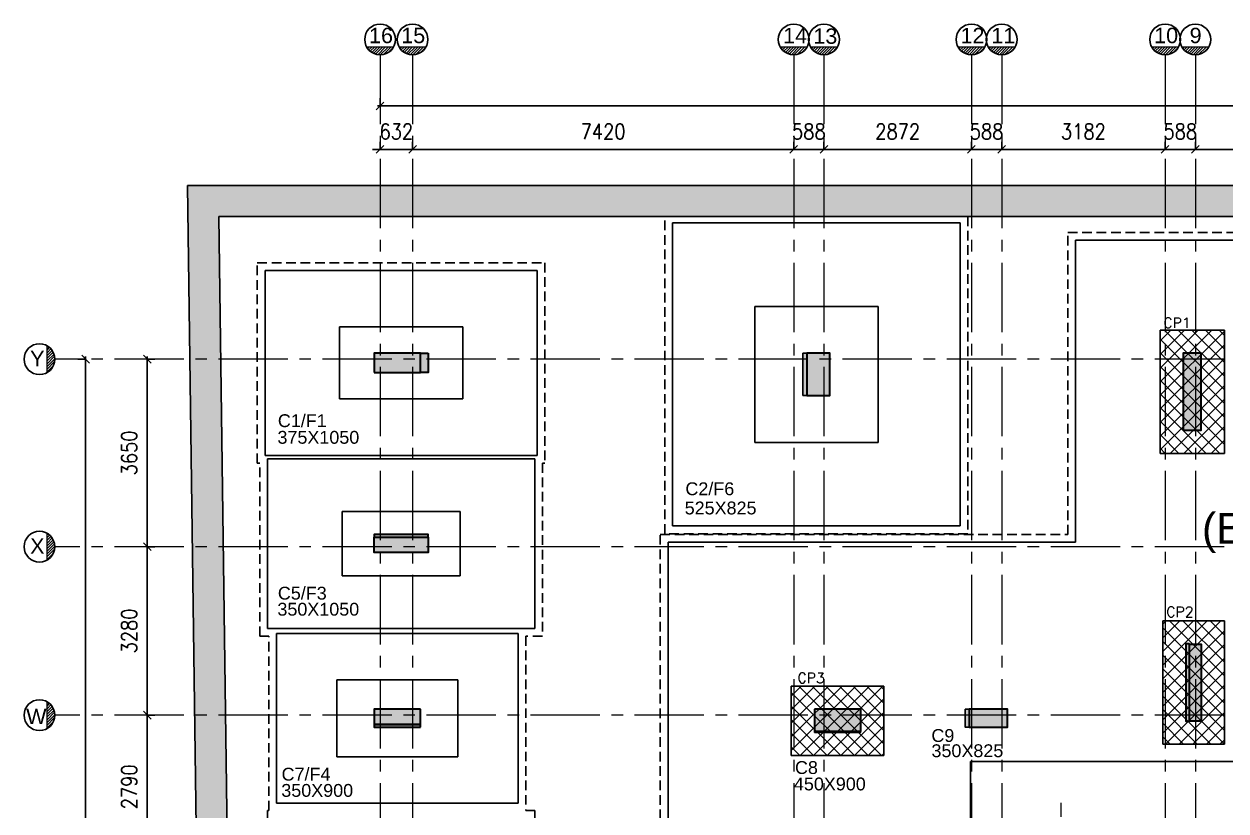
# Model space of a CAD drawing. Header units: inches. Extents: x 1472972 to 1563198, y -500444 to -382436.
# Drawn here: x 1472972 to 1496369, y -397755 to -382436 of the extents above; entities that cross this region are included whole.
import ezdxf
from ezdxf.enums import TextEntityAlignment as Align

# ---------------------------------------------------------------- set-up
doc = ezdxf.new("R2010")
doc.units = ezdxf.units.IN
doc.header["$MEASUREMENT"] = 0
for name, pattern in [('( Hidden )', [0.375, 0.25, -0.125]), ('CONTINOUS', [0]), ('HIDDEN', [0.375, 0.25, -0.125]), ('SKY CITY 100MT BASEMENT AND HP COLUMN GRID$0$CENTER2', [1.125, 0.75, -0.125, 0.125, -0.125])]:
    doc.linetypes.add(name, pattern=pattern)
for name, color, linetype in [('CEN LINE DIM', 7, 'Continuous'), ('S-CAP', 112, 'Continuous'), ('S-CAP HATCH', 8, 'Continuous'), ('S-CAP NO', 112, 'Continuous'), ('S-COL. UPTO GFRSL', 3, 'Continuous'), ('S-COLUMN', 1, 'Continuous'), ('S-COLUMN HATCH', 1, 'Continuous'), ('S-COLUMN NO', 7, 'Continuous'), ('S-COLUMN SIZE', 12, 'Continuous'), ('S-DIAPHRAGM WALL', 1, 'Continuous'), ('S-FOOTING', 4, 'Continuous'), ('S-PCC', 7, 'HIDDEN'), ('TEXT', 7, 'Continuous')]:
    doc.layers.add(name, color=color, linetype=linetype)
doc.layers.add('HATCH', color=7, linetype='Continuous', lineweight=18)
doc.layers.add('SKY CITY 100MT BASEMENT AND HP COLUMN GRID$0$cen-line', color=8, linetype='SKY CITY 100MT BASEMENT AND HP COLUMN GRID$0$CENTER2', lineweight=0)
doc.styles.add('AREAL', font='arial.ttf')
doc.styles.add('ARIAL', font='arial.ttf')
doc.styles.add('Dinesh', font='arial.ttf')
doc.styles.add('ROMANSE', font='romans.shx', dxfattribs={"width": 0.85})
doc.styles.add('RS', font='romans.shx', dxfattribs={"width": 0.85})
doc.dimstyles.new('DINESH', dxfattribs={"dimtxt": 180, "dimasz": 75, "dimexe": 0.15, "dimexo": 0.2, "dimgap": 25, "dimtad": 1, "dimzin": 0, "dimdsep": 46, "dimtxsty": 'Dinesh', "dimblk": 'ARCHTICK', "dimcen": 0.09, "dimclrd": 256, "dimclre": 256, "dimclrt": 256, "dimadec": 0, "dimazin": 0, "dimtm": 1e-09, "dimtfac": 1, "dimtix": 1, "dimtmove": 1, "dimatfit": 3, "dimldrblk": 'ARCHTICK', "dimfxl": 0.2, "dimfxlon": 1, "dimtolj": 1, "dimtzin": 0, "dimlwd": -1, "dimlwe": -1, "dimarcsym": 1})

# ---------------------------------------------------------------- blocks, each defined once
blk = doc.blocks.new('_Oblique')
at = {"color": 0, "linetype": 'ByBlock', "lineweight": -2}
blk.add_line((-0.5, -0.5), (0.5, 0.5), dxfattribs=at)
blk = doc.blocks.new('*D100')
at = {"layer": 'CEN LINE DIM', "transparency": 16777216}
for p, q in [((1475370, -398730), (1475370, -395840)), ((1475370, -395890), (1475520, -395890)), ((1475370, -398680), (1475520, -398680))]:
    blk.add_line(p, q, dxfattribs=at)
at = {"layer": 'Defpoints', "color": 0, "transparency": 16777216}
for p in [(1475370, -395890), (1475370, -395890), (1475370, -398680)]:
    blk.add_point(p, dxfattribs=at)
at = {"layer": 'CEN LINE DIM', "transparency": 16777216, "xscale": 150, "yscale": 150, "zscale": 150}
for p, rotation in [((1475370, -395890), 90), ((1475370, -398680), 270)]:
    blk.add_blockref('_Oblique', p, dxfattribs=dict(at, rotation=rotation))
at = {"layer": 'CEN LINE DIM', "transparency": 16777216, "insert": (1475020, -397285), "char_height": 300, "attachment_point": 5, "rotation": 90, "style": 'RS'}
blk.add_mtext('\\A1;2790', dxfattribs=at)
blk = doc.blocks.new('_ArchTick')
at = {"color": 0, "const_width": 0.15}
blk.add_lwpolyline([(-0.5, -0.5), (0.5, 0.5)], dxfattribs=at)
blk = doc.blocks.new('*D101')
at = {"layer": 'CEN LINE DIM', "transparency": 16777216}
for p, q in [((1475370, -395940), (1475370, -392560)), ((1475370, -392610), (1475520, -392610)), ((1475370, -395890), (1475520, -395890))]:
    blk.add_line(p, q, dxfattribs=at)
at = {"layer": 'Defpoints', "color": 0, "transparency": 16777216}
for p in [(1475370, -392610), (1475370, -392610), (1475370, -395890)]:
    blk.add_point(p, dxfattribs=at)
at = {"layer": 'CEN LINE DIM', "transparency": 16777216, "xscale": 150, "yscale": 150, "zscale": 150}
for p, rotation in [((1475370, -392610), 90), ((1475370, -395890), 270)]:
    blk.add_blockref('_Oblique', p, dxfattribs=dict(at, rotation=rotation))
at = {"layer": 'CEN LINE DIM', "transparency": 16777216, "insert": (1475020, -394250), "char_height": 300, "attachment_point": 5, "rotation": 90, "style": 'RS'}
blk.add_mtext('\\A1;3280', dxfattribs=at)
blk = doc.blocks.new('*D102')
at = {"layer": 'CEN LINE DIM', "transparency": 16777216}
for p, q in [((1475370, -392660), (1475370, -388910)), ((1475370, -388960), (1475520, -388960)), ((1475370, -392610), (1475520, -392610))]:
    blk.add_line(p, q, dxfattribs=at)
at = {"layer": 'Defpoints', "color": 0, "transparency": 16777216}
for p in [(1475370, -388960), (1475370, -388960), (1475370, -392610)]:
    blk.add_point(p, dxfattribs=at)
at = {"layer": 'CEN LINE DIM', "transparency": 16777216, "xscale": 150, "yscale": 150, "zscale": 150}
for p, rotation in [((1475370, -388960), 90), ((1475370, -392610), 270)]:
    blk.add_blockref('_Oblique', p, dxfattribs=dict(at, rotation=rotation))
at = {"layer": 'CEN LINE DIM', "transparency": 16777216, "insert": (1475020, -390785), "char_height": 300, "attachment_point": 5, "rotation": 90, "style": 'RS'}
blk.add_mtext('\\A1;3650', dxfattribs=at)
blk = doc.blocks.new('*D103')
at = {"layer": 'CEN LINE DIM', "transparency": 16777216}
for p, q in [((1487954, -384878), (1487804, -384878)), ((1487954, -384878), (1487954, -384728)), ((1487954, -384878), (1488543, -384878)), ((1488543, -384878), (1488543, -384728)), ((1488543, -384878), (1488693, -384878))]:
    blk.add_line(p, q, dxfattribs=at)
at = {"layer": 'Defpoints', "color": 0, "transparency": 16777216}
for p in [(1487954, -384878), (1488543, -384878), (1488543, -384878)]:
    blk.add_point(p, dxfattribs=at)
at = {"layer": 'CEN LINE DIM', "transparency": 16777216, "xscale": 150, "yscale": 150, "zscale": 150}
blk.add_blockref('_Oblique', (1487954, -384878), dxfattribs=at)
at = {"layer": 'CEN LINE DIM', "transparency": 16777216, "xscale": 150, "yscale": 150, "zscale": 150, "rotation": 180}
blk.add_blockref('_Oblique', (1488543, -384878), dxfattribs=at)
at = {"layer": 'CEN LINE DIM', "transparency": 16777216, "insert": (1488249, -384528), "char_height": 300, "attachment_point": 5, "style": 'RS'}
blk.add_mtext('\\A1;588', dxfattribs=at)
blk = doc.blocks.new('*D104')
at = {"layer": 'CEN LINE DIM', "transparency": 16777216}
for p, q in [((1488493, -384878), (1491464, -384878)), ((1488543, -384878), (1488543, -384728)), ((1491414, -384878), (1491414, -384728))]:
    blk.add_line(p, q, dxfattribs=at)
at = {"layer": 'Defpoints', "color": 0, "transparency": 16777216}
for p in [(1488543, -384878), (1491414, -384878), (1491414, -384878)]:
    blk.add_point(p, dxfattribs=at)
at = {"layer": 'CEN LINE DIM', "transparency": 16777216, "xscale": 150, "yscale": 150, "zscale": 150, "rotation": 180}
blk.add_blockref('_Oblique', (1488543, -384878), dxfattribs=at)
at = {"layer": 'CEN LINE DIM', "transparency": 16777216, "xscale": 150, "yscale": 150, "zscale": 150}
blk.add_blockref('_Oblique', (1491414, -384878), dxfattribs=at)
at = {"layer": 'CEN LINE DIM', "transparency": 16777216, "insert": (1489979, -384528), "char_height": 300, "attachment_point": 5, "style": 'RS'}
blk.add_mtext('\\A1;2872', dxfattribs=at)
blk = doc.blocks.new('*D105')
at = {"layer": 'CEN LINE DIM', "transparency": 16777216}
for p, q in [((1491414, -384878), (1491264, -384878)), ((1491414, -384878), (1491414, -384728)), ((1491414, -384878), (1492003, -384878)), ((1492003, -384878), (1492003, -384728)), ((1492003, -384878), (1492153, -384878))]:
    blk.add_line(p, q, dxfattribs=at)
at = {"layer": 'Defpoints', "color": 0, "transparency": 16777216}
for p in [(1491414, -384878), (1492003, -384878), (1492003, -384878)]:
    blk.add_point(p, dxfattribs=at)
at = {"layer": 'CEN LINE DIM', "transparency": 16777216, "xscale": 150, "yscale": 150, "zscale": 150}
blk.add_blockref('_Oblique', (1491414, -384878), dxfattribs=at)
at = {"layer": 'CEN LINE DIM', "transparency": 16777216, "xscale": 150, "yscale": 150, "zscale": 150, "rotation": 180}
blk.add_blockref('_Oblique', (1492003, -384878), dxfattribs=at)
at = {"layer": 'CEN LINE DIM', "transparency": 16777216, "insert": (1491709, -384528), "char_height": 300, "attachment_point": 5, "style": 'RS'}
blk.add_mtext('\\A1;588', dxfattribs=at)
blk = doc.blocks.new('*D106')
at = {"layer": 'CEN LINE DIM', "transparency": 16777216}
for p, q in [((1491953, -384878), (1495234, -384878)), ((1492003, -384878), (1492003, -384728)), ((1495184, -384878), (1495184, -384728))]:
    blk.add_line(p, q, dxfattribs=at)
at = {"layer": 'Defpoints', "color": 0, "transparency": 16777216}
for p in [(1492003, -384878), (1495184, -384878), (1495184, -384878)]:
    blk.add_point(p, dxfattribs=at)
at = {"layer": 'CEN LINE DIM', "transparency": 16777216, "xscale": 150, "yscale": 150, "zscale": 150, "rotation": 180}
blk.add_blockref('_Oblique', (1492003, -384878), dxfattribs=at)
at = {"layer": 'CEN LINE DIM', "transparency": 16777216, "xscale": 150, "yscale": 150, "zscale": 150}
blk.add_blockref('_Oblique', (1495184, -384878), dxfattribs=at)
at = {"layer": 'CEN LINE DIM', "transparency": 16777216, "insert": (1493594, -384528), "char_height": 300, "attachment_point": 5, "style": 'RS'}
blk.add_mtext('\\A1;3182', dxfattribs=at)
blk = doc.blocks.new('*D107')
at = {"layer": 'CEN LINE DIM', "transparency": 16777216}
for p, q in [((1495184, -384878), (1495034, -384878)), ((1495184, -384878), (1495184, -384728)), ((1495184, -384878), (1495773, -384878)), ((1495773, -384878), (1495773, -384728)), ((1495773, -384878), (1495923, -384878))]:
    blk.add_line(p, q, dxfattribs=at)
at = {"layer": 'Defpoints', "color": 0, "transparency": 16777216}
for p in [(1495184, -384878), (1495773, -384878), (1495773, -384878)]:
    blk.add_point(p, dxfattribs=at)
at = {"layer": 'CEN LINE DIM', "transparency": 16777216, "xscale": 150, "yscale": 150, "zscale": 150}
blk.add_blockref('_Oblique', (1495184, -384878), dxfattribs=at)
at = {"layer": 'CEN LINE DIM', "transparency": 16777216, "xscale": 150, "yscale": 150, "zscale": 150, "rotation": 180}
blk.add_blockref('_Oblique', (1495773, -384878), dxfattribs=at)
at = {"layer": 'CEN LINE DIM', "transparency": 16777216, "insert": (1495479, -384528), "char_height": 300, "attachment_point": 5, "style": 'RS'}
blk.add_mtext('\\A1;588', dxfattribs=at)
blk = doc.blocks.new('*D108')
at = {"layer": 'CEN LINE DIM', "transparency": 16777216}
for p, q in [((1495723, -384878), (1499614, -384878)), ((1495773, -384878), (1495773, -384728)), ((1499564, -384878), (1499564, -384728))]:
    blk.add_line(p, q, dxfattribs=at)
at = {"layer": 'Defpoints', "color": 0, "transparency": 16777216}
for p in [(1495773, -384878), (1499564, -384878), (1499564, -384878)]:
    blk.add_point(p, dxfattribs=at)
at = {"layer": 'CEN LINE DIM', "transparency": 16777216, "xscale": 150, "yscale": 150, "zscale": 150, "rotation": 180}
blk.add_blockref('_Oblique', (1495773, -384878), dxfattribs=at)
at = {"layer": 'CEN LINE DIM', "transparency": 16777216, "xscale": 150, "yscale": 150, "zscale": 150}
blk.add_blockref('_Oblique', (1499564, -384878), dxfattribs=at)
at = {"layer": 'CEN LINE DIM', "transparency": 16777216, "insert": (1497669, -384528), "char_height": 300, "attachment_point": 5, "style": 'RS'}
blk.add_mtext('\\A1;3792', dxfattribs=at)
blk = doc.blocks.new('*D116')
at = {"layer": 'CEN LINE DIM', "transparency": 16777216}
for p, q in [((1479903, -384878), (1479753, -384878)), ((1479903, -384879), (1479903, -384728)), ((1479903, -384878), (1480534, -384878)), ((1480534, -384879), (1480534, -384728)), ((1480534, -384878), (1480684, -384878))]:
    blk.add_line(p, q, dxfattribs=at)
at = {"layer": 'Defpoints', "color": 0, "transparency": 16777216}
for p in [(1480534, -384878), (1479903, -385740), (1480534, -385740)]:
    blk.add_point(p, dxfattribs=at)
at = {"layer": 'CEN LINE DIM', "transparency": 16777216, "xscale": 150, "yscale": 150, "zscale": 150}
blk.add_blockref('_Oblique', (1479903, -384878), dxfattribs=at)
at = {"layer": 'CEN LINE DIM', "transparency": 16777216, "xscale": 150, "yscale": 150, "zscale": 150, "rotation": 180}
blk.add_blockref('_Oblique', (1480534, -384878), dxfattribs=at)
at = {"layer": 'CEN LINE DIM', "transparency": 16777216, "insert": (1480219, -384528), "char_height": 300, "attachment_point": 5, "style": 'RS'}
blk.add_mtext('\\A1;632', dxfattribs=at)
blk = doc.blocks.new('*D117')
at = {"layer": 'CEN LINE DIM', "transparency": 16777216}
for p, q in [((1480484, -384878), (1488004, -384878)), ((1480534, -384879), (1480534, -384728)), ((1487954, -384878), (1487954, -384728))]:
    blk.add_line(p, q, dxfattribs=at)
at = {"layer": 'Defpoints', "color": 0, "transparency": 16777216}
for p in [(1487954, -384878), (1487954, -384878), (1480534, -385740)]:
    blk.add_point(p, dxfattribs=at)
at = {"layer": 'CEN LINE DIM', "transparency": 16777216, "xscale": 150, "yscale": 150, "zscale": 150, "rotation": 180}
blk.add_blockref('_Oblique', (1480534, -384878), dxfattribs=at)
at = {"layer": 'CEN LINE DIM', "transparency": 16777216, "xscale": 150, "yscale": 150, "zscale": 150}
blk.add_blockref('_Oblique', (1487954, -384878), dxfattribs=at)
at = {"layer": 'CEN LINE DIM', "transparency": 16777216, "insert": (1484244, -384528), "char_height": 300, "attachment_point": 5, "style": 'RS'}
blk.add_mtext('\\A1;7420', dxfattribs=at)
blk = doc.blocks.new('*D118')
at = {"layer": 'CEN LINE DIM', "transparency": 16777216}
for p, q in [((1479903, -384030), (1479903, -383879)), ((1516023, -384030), (1516023, -383879)), ((1479853, -384029), (1516073, -384029))]:
    blk.add_line(p, q, dxfattribs=at)
at = {"layer": 'Defpoints', "color": 0, "transparency": 16777216}
for p in [(1516023, -384029), (1516023, -385678), (1479903, -385990)]:
    blk.add_point(p, dxfattribs=at)
at = {"layer": 'CEN LINE DIM', "transparency": 16777216, "xscale": 150, "yscale": 150, "zscale": 150, "rotation": 180}
blk.add_blockref('_Oblique', (1479903, -384029), dxfattribs=at)
at = {"layer": 'CEN LINE DIM', "transparency": 16777216, "xscale": 150, "yscale": 150, "zscale": 150}
blk.add_blockref('_Oblique', (1516023, -384029), dxfattribs=at)
at = {"layer": 'CEN LINE DIM', "transparency": 16777216, "insert": (1497963, -383679), "char_height": 300, "attachment_point": 5, "style": 'RS'}
blk.add_mtext('\\A1;36120', dxfattribs=at)
blk = doc.blocks.new('*D119')
at = {"layer": 'CEN LINE DIM', "transparency": 16777216}
for p, q in [((1474170, -388960), (1474020, -388960)), ((1474170, -388910), (1474170, -458850)), ((1474170, -458800), (1474020, -458800))]:
    blk.add_line(p, q, dxfattribs=at)
at = {"layer": 'Defpoints', "color": 0, "transparency": 16777216}
for p in [(1477272, -388960), (1474170, -458800), (1476401, -458800)]:
    blk.add_point(p, dxfattribs=at)
at = {"layer": 'CEN LINE DIM', "transparency": 16777216, "xscale": 150, "yscale": 150, "zscale": 150}
for p, rotation in [((1474170, -388960), 90), ((1474170, -458800), 270)]:
    blk.add_blockref('_Oblique', p, dxfattribs=dict(at, rotation=rotation))
at = {"layer": 'CEN LINE DIM', "transparency": 16777216, "insert": (1473820, -425075), "char_height": 300, "attachment_point": 5, "rotation": 90, "style": 'RS'}
blk.add_mtext('\\A1;69840', dxfattribs=at)
blk = doc.blocks.new('A$C3A3D5C1D')
at = {"layer": 'S-COLUMN HATCH', "lineweight": 30}
h = blk.add_hatch(color=256, dxfattribs=at)
h.dxf.hatch_style = 1
h.paths.add_polyline_path([(0, 6770), (900, 6770), (900, 7070), (0, 7070)])
h = blk.add_hatch(color=256, dxfattribs=at)
h.dxf.hatch_style = 1
h.paths.add_polyline_path([(8520, 7070), (8870, 7070), (8870, 6135), (8520, 6135)])
h = blk.add_hatch(color=256, dxfattribs=at)
h.dxf.hatch_style = 1
h.paths.add_polyline_path([(8570, 3350), (8570, 3775), (9470, 3775), (9470, 3350)])
h = blk.add_hatch(color=256, dxfattribs=at)
h.dxf.hatch_style = 1
h.paths.add_polyline_path([(900, 3350), (0, 3350), (0, 3650), (900, 3650)])
h = blk.add_hatch(color=256, dxfattribs=at)
h.dxf.hatch_style = 1
h.paths.add_polyline_path([(11580, 3350), (11580, 3700), (12330, 3700), (12330, 3350)])
h = blk.add_hatch(color=256, dxfattribs=at)
h.dxf.hatch_style = 1
h.paths.add_polyline_path([(15870, 2080), (16100, 2080), (16100, 3580), (15870, 3580)])
h = blk.add_hatch(color=256, dxfattribs=at)
h.dxf.hatch_style = 1
h.paths.add_polyline_path([(15750, -2080), (16100, -2080), (16100, -3580), (15750, -3580)])
h = blk.add_hatch(color=256, dxfattribs=at)
h.dxf.hatch_style = 1
h.paths.add_polyline_path([(8420, -2755), (8870, -2755), (8870, -3580), (8420, -3580)])
h = blk.add_hatch(color=256, dxfattribs=at)
h.dxf.hatch_style = 1
h.paths.add_polyline_path([(0, -3205), (900, -3205), (900, -3580), (0, -3580)])
at = {"layer": 'S-COLUMN', "lineweight": 30}
for points in [[(0, 6770), (900, 6770), (900, 7070), (0, 7070)], [(8520, 7070), (8870, 7070), (8870, 6135), (8520, 6135)], [(8570, 3350), (8570, 3775), (9470, 3775), (9470, 3350)], [(900, 3350), (0, 3350), (0, 3650), (900, 3650)], [(11580, 3350), (11580, 3700), (12330, 3700), (12330, 3350)], [(15870, 2080), (16100, 2080), (16100, 3580), (15870, 3580)], [(15750, -2080), (16100, -2080), (16100, -3580), (15750, -3580)], [(8420, -2755), (8870, -2755), (8870, -3580), (8420, -3580)], [(0, -3205), (900, -3205), (900, -3580), (0, -3580)]]:
    blk.add_lwpolyline(points, close=True, dxfattribs=at)
blk = doc.blocks.new('BLOCK-B TYP. 12.11.22')
at = {"layer": 'S-COLUMN HATCH', "lineweight": 30}
h = blk.add_hatch(color=256, dxfattribs=at)
h.dxf.hatch_style = 1
h.paths.add_polyline_path([(-900, 3505), (-900, 3205), (150, 3205), (150, 3505)])
at = {"layer": 'S-COLUMN', "lineweight": 30}
blk.add_lwpolyline([(-900, 3205), (150, 3205), (150, 3505), (-900, 3505)], close=True, dxfattribs=at)
blk.add_blockref('A$C3A3D5C1D', (-900, 3205))
blk = doc.blocks.new('BLOCK-B UPTO GFRSL')
at = {"layer": 'S-COL. UPTO GFRSL'}
h = blk.add_hatch(color=256, dxfattribs=at)
h.dxf.hatch_style = 1
h.paths.add_polyline_path([(1578739, -402045), (1578589, -402045), (1578589, -402345), (1577689, -402345), (1577689, -402395), (1578739, -402395)])
at = {"layer": 'S-COL. UPTO GFRSL', "lineweight": 30}
h = blk.add_hatch(color=256, dxfattribs=at)
h.dxf.hatch_style = 1
h.paths.add_polyline_path([(1578589, -405415), (1578589, -405465), (1577689, -405465), (1577689, -405415)])
at = {"layer": 'S-COL. UPTO GFRSL'}
h = blk.add_hatch(color=256, dxfattribs=at)
h.dxf.hatch_style = 1
h.paths.add_polyline_path([(1586259, -405315), (1587159, -405315), (1587159, -405340), (1586259, -405340)])
h = blk.add_hatch(color=256, dxfattribs=at)
h.dxf.hatch_style = 1
h.paths.add_polyline_path([(1589269, -405765), (1589194, -405765), (1589194, -405415), (1589269, -405415)])
at = {"layer": 'S-COL. UPTO GFRSL', "lineweight": 30}
h = blk.add_hatch(color=256, dxfattribs=at)
h.dxf.hatch_style = 1
h.paths.add_polyline_path([(1593559, -407035), (1593489, -407035), (1593489, -405535), (1593559, -405535)])
h = blk.add_hatch(color=256, dxfattribs=at)
h.dxf.hatch_style = 1
h.paths.add_polyline_path([(1578739, -409114), (1578739, -409164), (1577689, -409164), (1577689, -409114)])
at = {"layer": 'S-COL. UPTO GFRSL'}
h = blk.add_hatch(color=256, dxfattribs=at)
h.dxf.hatch_style = 1
h.paths.add_polyline_path([(1586034, -411870), (1586109, -411870), (1586109, -412695), (1586034, -412695)])
at = {"layer": 'S-COL. UPTO GFRSL', "lineweight": 30}
h = blk.add_hatch(color=256, dxfattribs=at)
h.dxf.hatch_style = 1
h.paths.add_polyline_path([(1578739, -412695), (1578739, -412320), (1578589, -412320), (1578589, -412695)])
for points in [[(1578739, -402045), (1578589, -402045), (1578589, -402345), (1577689, -402345), (1577689, -402395), (1578739, -402395)], [(1578589, -405415), (1578589, -405465), (1577689, -405465), (1577689, -405415)], [(1593559, -407035), (1593489, -407035), (1593489, -405535), (1593559, -405535)], [(1578739, -409114), (1578739, -409164), (1577689, -409164), (1577689, -409114)], [(1578739, -412695), (1578739, -412320), (1578589, -412320), (1578589, -412695)]]:
    blk.add_lwpolyline(points, close=True, dxfattribs=at)
at = {"layer": 'S-COL. UPTO GFRSL', "color": 3}
for points in [[(1586259, -405315), (1587159, -405315), (1587159, -405340), (1586259, -405340)], [(1589269, -405765), (1589194, -405765), (1589194, -405415), (1589269, -405415)], [(1586034, -411870), (1586109, -411870), (1586109, -412695), (1586034, -412695)]]:
    blk.add_lwpolyline(points, close=True, dxfattribs=at)

msp = doc.modelspace()

# ---------------------------------------------------------------- hatches: boundary and pattern name
at = {"layer": 'HATCH'}
h = msp.add_hatch(dxfattribs=at)
h.set_pattern_fill('ANSI31', color=30, scale=300)
h.set_pattern_definition([(45, (-170907.28, -3481.73), (-26.5165043, 26.5165043), [])])
h.paths.add_polyline_path([(1479643, -382886.2), (1480162.7, -382886.2, -0.5773503)])
h = msp.add_hatch(dxfattribs=at)
h.set_pattern_fill('ANSI31', color=30, scale=300)
h.set_pattern_definition([(45, (-170275.774, -3481.73), (-26.5165043, 26.5165043), [])])
h.paths.add_polyline_path([(1480274.6, -382886.2), (1480794.2, -382886.2, -0.5773503)])
h = msp.add_hatch(dxfattribs=at)
h.set_pattern_fill('ANSI31', color=30, scale=300)
h.set_pattern_definition([(45, (-162855.774, -3481.73), (-26.5165043, 26.5165043), [])])
h.paths.add_polyline_path([(1487694.6, -382886.2), (1488214.2, -382886.2, -0.5773503)])
h = msp.add_hatch(dxfattribs=at)
h.set_pattern_fill('ANSI31', color=30, scale=300)
h.set_pattern_definition([(45, (-162267.28, -3481.73), (-26.5165043, 26.5165043), [])])
h.paths.add_polyline_path([(1488283, -382886.2), (1488802.7, -382886.2, -0.5773503)])
h = msp.add_hatch(dxfattribs=at)
h.set_pattern_fill('ANSI31', color=30, scale=300)
h.set_pattern_definition([(45, (-159395.774, -3481.73), (-26.5165043, 26.5165043), [])])
h.paths.add_polyline_path([(1491154.6, -382886.2), (1491674.2, -382886.2, -0.5773503)])
h = msp.add_hatch(dxfattribs=at)
h.set_pattern_fill('ANSI31', color=30, scale=300)
h.set_pattern_definition([(45, (-158807.28, -3481.73), (-26.5165043, 26.5165043), [])])
h.paths.add_polyline_path([(1491743, -382886.2), (1492262.7, -382886.2, -0.5773503)])
h = msp.add_hatch(dxfattribs=at)
h.set_pattern_fill('ANSI31', color=30, scale=300)
h.set_pattern_definition([(45, (-155625.774, -3481.73), (-26.5165043, 26.5165043), [])])
h.paths.add_polyline_path([(1494924.6, -382886.2), (1495444.2, -382886.2, -0.5773503)])
h = msp.add_hatch(dxfattribs=at)
h.set_pattern_fill('ANSI31', color=30, scale=300)
h.set_pattern_definition([(45, (-155037.28, -3481.73), (-26.5165043, 26.5165043), [])])
h.paths.add_polyline_path([(1495513, -382886.2), (1496032.7, -382886.2, -0.5773503)])
h = msp.add_hatch(dxfattribs=at)
h.set_pattern_fill('ANSI31', color=30, scale=300)
h.set_pattern_definition([(45, (-167450.97, 69709.456), (-26.5165043, 26.5165043), [])])
h.paths.add_polyline_path([(1473421.7, -388699.8), (1473421.7, -389219.4, 0.2679492), (1473571.7, -388959.6, 0.2679492)])
h = msp.add_hatch(dxfattribs=at)
h.set_pattern_fill('ANSI31', color=30, scale=300)
h.set_pattern_definition([(45, (-167450.97, 66059.103), (-26.5165043, 26.5165043), [])])
h.paths.add_polyline_path([(1473421.7, -392350.1), (1473421.7, -392869.8, 0.2679492), (1473571.7, -392609.9, 0.2679492)])
h = msp.add_hatch(dxfattribs=at)
h.set_pattern_fill('ANSI31', color=30, scale=300)
h.set_pattern_definition([(45, (-167450.97, 62779.456), (-26.5165043, 26.5165043), [])])
h.paths.add_polyline_path([(1473421.7, -395629.8), (1473421.7, -396149.4, 0.2679492), (1473571.7, -395889.6, 0.2679492)])
at = {"layer": 'S-DIAPHRAGM WALL', "true_color": 0x828282}
h = msp.add_hatch(color=8, dxfattribs=at)
h.dxf.hatch_style = 1
h.paths.add_polyline_path([(1476764.5, -386180.6), (1477769.1, -460913.6), (1517028.6, -460913.6), (1517028.6, -420907.7), (1519026.1, -420907.7), (1519026.1, -386180.6)], flags=16)
h.paths.add_polyline_path([(1476156.4, -385580.6), (1477177.1, -461513.6), (1517628.6, -461513.6), (1517628.6, -421507.7), (1519626.1, -421507.7), (1519626.1, -385580.6)])

# ---------------------------------------------------------------- linework, layer by layer
at = {"layer": 'HATCH', "color": 30}
for p, q in [((1480162.7, -382886.2), (1479643, -382886.2)), ((1480794.2, -382886.2), (1480274.6, -382886.2)), ((1488214.2, -382886.2), (1487694.6, -382886.2)), ((1488802.7, -382886.2), (1488283, -382886.2)), ((1491674.2, -382886.2), (1491154.6, -382886.2)), ((1492262.7, -382886.2), (1491743, -382886.2)), ((1495444.2, -382886.2), (1494924.6, -382886.2)), ((1496032.7, -382886.2), (1495513, -382886.2)), ((1473421.7, -389219.4), (1473421.7, -388699.8)), ((1473421.7, -392869.8), (1473421.7, -392350.1)), ((1473421.7, -396149.4), (1473421.7, -395629.8))]:
    msp.add_line(p, q, dxfattribs=at)
at = {"layer": 'S-CAP'}
for p, q in [((1495087.9, -388394.6), (1496337.9, -388394.6)), ((1495087.9, -390794.6), (1495087.9, -388394.6)), ((1496337.9, -388394.6), (1496337.9, -390794.6)), ((1496337.9, -390794.6), (1495087.9, -390794.6)), ((1495137.9, -396454.6), (1495137.9, -394054.6)), ((1495137.9, -394054.6), (1496337.9, -394054.6)), ((1496337.9, -394054.6), (1496337.9, -396454.6)), ((1487907.9, -395324.6), (1489707.9, -395324.6)), ((1487907.9, -396674.6), (1487907.9, -395324.6)), ((1489707.9, -395324.6), (1489707.9, -396674.6)), ((1496337.9, -396454.6), (1495137.9, -396454.6)), ((1489707.9, -396674.6), (1487907.9, -396674.6)), ((1491398.1, -396794.6), (1497538.1, -396794.6)), ((1491398.1, -404744.6), (1491398.1, -396794.6))]:
    msp.add_line(p, q, dxfattribs=at)
at = {"layer": 'S-CAP HATCH', "color": 8, "linetype": 'Continuous'}
for p, q in [((1496091.8, -388394.6), (1495087.9, -389398.6)), ((1495826.7, -388394.6), (1495087.9, -389133.4)), ((1495561.5, -388394.6), (1495087.9, -388868.2)), ((1495296.3, -388394.6), (1495087.9, -388603.1)), ((1496337.9, -388413.7), (1495087.9, -389663.7)), ((1495087.9, -388572.9), (1496337.9, -389822.9)), ((1495174.8, -388394.6), (1496337.9, -389557.7)), ((1495439.9, -388394.6), (1496337.9, -389292.5)), ((1495705.1, -388394.6), (1496337.9, -389027.4)), ((1495970.2, -388394.6), (1496337.9, -388762.2)), ((1496235.4, -388394.6), (1496337.9, -388497)), ((1496337.9, -388678.9), (1495087.9, -389928.9)), ((1495087.9, -388838), (1496337.9, -390088)), ((1496337.9, -388944.1), (1495087.9, -390194.1)), ((1495087.9, -389103.2), (1496337.9, -390353.2)), ((1496337.9, -389209.2), (1495087.9, -390459.2)), ((1495087.9, -389368.4), (1496337.9, -390618.4)), ((1496337.9, -389474.4), (1495087.9, -390724.4)), ((1495087.9, -389633.5), (1496248.9, -390794.6)), ((1496337.9, -389739.6), (1495282.8, -390794.6)), ((1495087.9, -389898.7), (1495983.8, -390794.6)), ((1496337.9, -390004.7), (1495548, -390794.6)), ((1495087.9, -390163.9), (1495718.6, -390794.6)), ((1495087.9, -390429), (1495453.4, -390794.6)), ((1496337.9, -390269.9), (1495813.2, -390794.6)), ((1495087.9, -390694.2), (1495188.3, -390794.6)), ((1496337.9, -390535.1), (1496078.3, -390794.6)), ((1496265.5, -394054.6), (1495137.9, -395182.2)), ((1496000.3, -394054.6), (1495137.9, -394917)), ((1495735.1, -394054.6), (1495137.9, -394651.9)), ((1495470, -394054.6), (1495137.9, -394386.7)), ((1495204.8, -394054.6), (1495137.9, -394121.5)), ((1495137.9, -394191.3), (1496337.9, -395391.3)), ((1495266.3, -394054.6), (1496337.9, -395126.2)), ((1495531.5, -394054.6), (1496337.9, -394861)), ((1495796.6, -394054.6), (1496337.9, -394595.8)), ((1496061.8, -394054.6), (1496337.9, -394330.7)), ((1496326.9, -394054.6), (1496337.9, -394065.5)), ((1496337.9, -394247.4), (1495137.9, -395447.4)), ((1495137.9, -394456.5), (1496337.9, -395656.5)), ((1496337.9, -394512.5), (1495137.9, -395712.5)), ((1495137.9, -394721.7), (1496337.9, -395921.7)), ((1496337.9, -394777.7), (1495137.9, -395977.7)), ((1495137.9, -394986.8), (1496337.9, -396186.8)), ((1496337.9, -395042.9), (1495137.9, -396242.9)), ((1489161.8, -395324.6), (1487907.9, -396578.6)), ((1488896.7, -395324.6), (1487907.9, -396313.4)), ((1488631.5, -395324.6), (1487907.9, -396048.2)), ((1488366.3, -395324.6), (1487907.9, -395783.1)), ((1488101.2, -395324.6), (1487907.9, -395517.9)), ((1488051, -395324.6), (1489401, -396674.6)), ((1489427, -395324.6), (1488077, -396674.6)), ((1488316.2, -395324.6), (1489666.2, -396674.6)), ((1489692.2, -395324.6), (1488342.2, -396674.6)), ((1488581.3, -395324.6), (1489707.9, -396451.1)), ((1488846.5, -395324.6), (1489707.9, -396185.9)), ((1489111.7, -395324.6), (1489707.9, -395920.8)), ((1489376.8, -395324.6), (1489707.9, -395655.6)), ((1489642, -395324.6), (1489707.9, -395390.5)), ((1495137.9, -395252), (1496337.9, -396452)), ((1496337.9, -395308), (1495191.3, -396454.6)), ((1487907.9, -395446.6), (1489135.8, -396674.6)), ((1489707.9, -395574.1), (1488607.3, -396674.6)), ((1495137.9, -395517.2), (1496075.3, -396454.6)), ((1496337.9, -395573.2), (1495456.5, -396454.6)), ((1487907.9, -395711.8), (1488870.7, -396674.6)), ((1489707.9, -395839.2), (1488872.5, -396674.6)), ((1495137.9, -395782.3), (1495810.1, -396454.6)), ((1496337.9, -395838.4), (1495721.6, -396454.6)), ((1487907.9, -395976.9), (1488605.5, -396674.6)), ((1489707.9, -396104.4), (1489137.7, -396674.6)), ((1495137.9, -396047.5), (1495545, -396454.6)), ((1496337.9, -396103.5), (1495986.8, -396454.6)), ((1487907.9, -396242.1), (1488340.3, -396674.6)), ((1495137.9, -396312.6), (1495279.8, -396454.6)), ((1487907.9, -396507.3), (1488075.2, -396674.6)), ((1489707.9, -396369.6), (1489402.8, -396674.6)), ((1496337.9, -396368.7), (1496252, -396454.6)), ((1489707.9, -396634.7), (1489668, -396674.6))]:
    msp.add_line(p, q, dxfattribs=at)
at = {"layer": 'S-DIAPHRAGM WALL'}
msp.add_lwpolyline([(1476156.4, -385580.6), (1477177.1, -461513.6), (1517628.6, -461513.6), (1517628.6, -421507.7), (1519626.1, -421507.7), (1519626.1, -385580.6), (1476156.4, -385580.6)], dxfattribs=at)
msp.add_lwpolyline([(1476764.5, -386180.6), (1477769.1, -460913.6), (1517028.6, -460913.6), (1517028.6, -420907.7), (1519026.1, -420907.7), (1519026.1, -386180.6)], close=True, dxfattribs=at)
at = {"layer": 'S-FOOTING', "linetype": 'CONTINOUS'}
for p, q in [((1485595.4, -392207.1), (1485595.4, -386307.1)), ((1485595.4, -386307.1), (1491195.4, -386307.1)), ((1491195.4, -386307.1), (1491195.4, -392207.1)), ((1493437.9, -392524.6), (1493437.9, -386644.6)), ((1493437.9, -386644.6), (1502487.9, -386644.6)), ((1477662.3, -390832.1), (1477662.3, -387232.1)), ((1477662.3, -387232.1), (1482962.3, -387232.1)), ((1482962.3, -387232.1), (1482962.3, -390832.1)), ((1487195.4, -390582.1), (1487195.4, -387932.1)), ((1487195.4, -387932.1), (1489595.4, -387932.1)), ((1489595.4, -387932.1), (1489595.4, -390582.1)), ((1479112.3, -389732.1), (1479112.3, -388332.1)), ((1479112.3, -388332.1), (1481512.3, -388332.1)), ((1481512.3, -388332.1), (1481512.3, -389732.1)), ((1481512.3, -389732.1), (1479112.3, -389732.1)), ((1489595.4, -390582.1), (1487195.4, -390582.1)), ((1482962.3, -390832.1), (1477662.3, -390832.1)), ((1477712.9, -394200.7), (1477712.9, -390900.7)), ((1477712.9, -390900.7), (1482912.9, -390900.7)), ((1482912.9, -390900.7), (1482912.9, -394200.7)), ((1479162.9, -393175.7), (1479162.9, -391925.7)), ((1479162.9, -391925.7), (1481462.9, -391925.7)), ((1481462.9, -391925.7), (1481462.9, -393175.7)), ((1491195.4, -392207.1), (1485595.4, -392207.1)), ((1485507.9, -409014.6), (1485507.9, -392524.6)), ((1485507.9, -392524.6), (1493437.9, -392524.6)), ((1481462.9, -393175.7), (1479162.9, -393175.7)), ((1482912.9, -394200.7), (1477712.9, -394200.7)), ((1477887.9, -397599.7), (1477887.9, -394299.7)), ((1477887.9, -394299.7), (1482587.9, -394299.7)), ((1482587.9, -394299.7), (1482587.9, -397599.7)), ((1479062.9, -396699.7), (1479062.9, -395199.7)), ((1479062.9, -395199.7), (1481412.9, -395199.7)), ((1481412.9, -395199.7), (1481412.9, -396699.7)), ((1481412.9, -396699.7), (1479062.9, -396699.7)), ((1482587.9, -397599.7), (1477887.9, -397599.7))]:
    msp.add_line(p, q, dxfattribs=at)
at = {"layer": 'S-PCC', "linetype": '( Hidden )', "ltscale": 750}
for p, q in [((1485445.4, -392357.1), (1485445.4, -386180.6)), ((1491345.4, -386180.6), (1491345.4, -392357.1)), ((1493287.9, -392374.6), (1493287.9, -386494.6)), ((1493287.9, -386494.6), (1502637.9, -386494.6)), ((1477512.3, -390982.1), (1477512.3, -387082.1)), ((1477512.3, -387082.1), (1483112.3, -387082.1)), ((1483112.3, -387082.1), (1483112.3, -390982.1)), ((1477562.9, -390982.1), (1477512.3, -390982.1)), ((1477562.9, -394350.7), (1477562.9, -390982.1)), ((1483112.3, -390982.1), (1483062.9, -390982.1)), ((1483062.9, -390982.1), (1483062.9, -394350.7)), ((1491345.4, -392357.1), (1485445.4, -392357.1)), ((1485357.9, -409164.6), (1485357.9, -392374.6)), ((1485357.9, -392374.6), (1493287.9, -392374.6)), ((1477737.9, -394350.7), (1477562.9, -394350.7)), ((1477737.9, -397744.6), (1477737.9, -394350.7)), ((1483062.9, -394350.7), (1482737.9, -394350.7)), ((1482737.9, -394350.7), (1482737.9, -397744.6)), ((1477712.9, -407189.2), (1477712.9, -397744.6)), ((1477712.9, -397744.6), (1477737.9, -397744.6)), ((1482737.9, -397744.6), (1482912.9, -397744.6)), ((1482912.9, -397744.6), (1482912.9, -403794.6))]:
    msp.add_line(p, q, dxfattribs=at)
at = {"layer": 'SKY CITY 100MT BASEMENT AND HP COLUMN GRID$0$cen-line', "color": 8, "ltscale": 1800}
for p, q in [((1479902.9, -383036.2), (1479902.9, -462083.8)), ((1480534.4, -383036.2), (1480534.4, -462083.8)), ((1487954.4, -383036.2), (1487954.4, -462083.8)), ((1488542.9, -383036.2), (1488542.9, -462083.8)), ((1491414.4, -383036.2), (1491414.4, -462083.8)), ((1492002.9, -383036.2), (1492002.9, -462083.8)), ((1495184.4, -383036.2), (1495184.4, -462083.8)), ((1495772.9, -383036.2), (1495772.9, -462083.8)), ((1520631.8, -388959.6), (1473571.7, -388959.6)), ((1520631.8, -392609.9), (1473571.7, -392609.9)), ((1520631.8, -395889.6), (1473571.7, -395889.6)), ((1493162.9, -403944.6), (1493162.9, -397594.6))]:
    msp.add_line(p, q, dxfattribs=at)
at = {"layer": 'TEXT'}
for centre in [(1479902.9, -382736.2), (1480534.4, -382736.2), (1487954.4, -382736.2), (1488542.9, -382736.2), (1491414.4, -382736.2), (1492002.9, -382736.2), (1495184.4, -382736.2), (1495772.9, -382736.2), (1473271.7, -388959.6), (1473271.7, -392609.9), (1473271.7, -395889.6)]:
    msp.add_circle(centre, 300, dxfattribs=at)

# ---------------------------------------------------------------- block references
at = {"layer": 'S-COL. UPTO GFRSL', "xscale": -1, "rotation": 180}
msp.add_blockref('BLOCK-B UPTO GFRSL', (-97901.4, -801539.2), dxfattribs=at)
at = {"layer": 'S-COLUMN', "xscale": -1, "rotation": 180}
msp.add_blockref('BLOCK-B TYP. 12.11.22', (1480687.9, -389219.6), dxfattribs=at)

# ---------------------------------------------------------------- texts
at = {"layer": 'S-CAP NO', "ltscale": 50, "style": 'ROMANSE'}
for s, p in [('CP1', (1495415.7, -388252.7)), ('CP2', (1495472.4, -393879.6)), ('CP3', (1488293.1, -395165.4))]:
    msp.add_text(s, height=200, dxfattribs=at).set_placement(p, align=Align.MIDDLE)
at = {"layer": 'S-COLUMN NO', "linetype": 'CONTINOUS', "style": 'ARIAL'}
for s, p in [('C1/F1', (1477912.6, -390282.7)), ('C2/F6', (1485845.8, -391607.8)), ('C5/F3', (1477912.7, -393640)), ('C9', (1490634.3, -396411.2)), ('C8', (1487979, -397034.6)), ('C7/F4', (1477985.3, -397163.8))]:
    msp.add_text(s, height=250, dxfattribs=at).set_placement(p)
at = {"layer": 'S-COLUMN SIZE', "linetype": 'CONTINOUS', "style": 'ARIAL'}
for s, p in [('375X1050', (1477905, -390606.3)), ('525X825', (1485832, -391981.9)), ('350X1050', (1477903.8, -393952.6)), ('350X825', (1490636, -396707.3)), ('350X900', (1477979.6, -397479.6)), ('450X900', (1487958.4, -397354.1))]:
    msp.add_text(s, height=250, dxfattribs=at).set_placement(p)
at = {"layer": 'TEXT', "color": 0, "style": 'AREAL'}
msp.add_text('(BLOCK-B)', height=600, dxfattribs=at).set_placement((1498019.4, -392553), align=Align.CENTER)
at = {"layer": 'TEXT', "char_height": 300, "attachment_point": 5, "style": 'ARIAL'}
for s, insert, width in [('\\pxql;16', (1479873.8, -382660.7), 371.926), ('\\pxql;15', (1480500.4, -382660.7), 371.926), ('\\pxql;14', (1487934.5, -382660.7), 371.926), ('\\pxql;13', (1488523, -382673), 371.926), ('\\pxql;12', (1491387.7, -382660.7), 371.926), ('\\pxql;11', (1491976.2, -382660.7), 351.111), ('\\pxql;10', (1495156.7, -382660.7), 371.926), ('\\pxql;9', (1495757.7, -382660.7), 192.743), ('\\pxql;Y', (1473223.8, -388946.9), 266.279), ('\\pxql;X', (1473223.8, -392597.2), 266.279), ('\\pxql;W', (1473146.6, -395914.6), 266.279)]:
    msp.add_mtext(s, dxfattribs=dict(at, insert=insert, width=width))

# ---------------------------------------------------------------- dimensions: what is measured, and where the dimension line sits
at = {"layer": 'CEN LINE DIM'}
for base, p1, p2, picture, middle in [((1516022.9, -384029.3), (1479902.9, -385990.5), (1516022.9, -385677.9), '*D118', (1497962.9, -383679.3)), ((1480534.3585, -384878.3421), (1479902.8535, -385740.3799), (1480534.3585, -385740.3778), '*D116', (1480218.606, -384528.3421)), ((1487954.4, -384878.3), (1480534.4, -385740.4), (1487954.4, -384878.3), '*D117', (1484244.4, -384528.3)), ((1488542.8534, -384878.3421), (1487954.3585, -384878.3421), (1488542.8534, -384878.3421), '*D103', (1488248.606, -384528.3421)), ((1491414.3585, -384878.3421), (1488542.8534, -384878.3421), (1491414.3585, -384878.3421), '*D104', (1489978.606, -384528.3421)), ((1492002.8535, -384878.3421), (1491414.3585, -384878.3421), (1492002.8535, -384878.3421), '*D105', (1491708.606, -384528.3421)), ((1495184.3585, -384878.3421), (1492002.8535, -384878.3421), (1495184.3585, -384878.3421), '*D106', (1493593.606, -384528.3421)), ((1495772.8535, -384878.3421), (1495184.3585, -384878.3421), (1495772.8535, -384878.3421), '*D107', (1495478.606, -384528.3421)), ((1499564.3585, -384878.3421), (1495772.8535, -384878.3421), (1499564.3585, -384878.3421), '*D108', (1497668.606, -384528.3421))]:
    dim = msp.add_linear_dim(base=base, p1=p1, p2=p2, dimstyle='DINESH', override={"dimtxt": 300, "dimasz": 150, "dimexe": 150, "dimgap": 200, "dimdec": 0, "dimtxsty": 'RS', "dimblk": 'Oblique', "dimdle": 50, "dimtdec": 0}, dxfattribs=at)
    dim.commit()
    dim.dimension.update_dxf_attribs({"geometry": picture, "text_midpoint": middle})
dim = msp.add_linear_dim(base=(1474169.8, -458799.6), p1=(1477272.2, -388959.6), p2=(1476401, -458799.6), angle=90, dimstyle='DINESH', override={"dimtxt": 300, "dimasz": 150, "dimexe": 150, "dimgap": 200, "dimdec": 0, "dimtxsty": 'RS', "dimblk": 'Oblique', "dimdle": 50, "dimtdec": 0}, dxfattribs=at)
dim.commit()
dim.dimension.update_dxf_attribs({"geometry": '*D119', "text_midpoint": (1474169.8, -425075.3), "dimtype": 160})
for base, p1, p2, picture, middle in [((1475369.8, -388959.6), (1475369.8, -392609.9), (1475369.8, -388959.6), '*D102', (1475019.8, -390784.8)), ((1475369.8, -392609.9), (1475369.8, -395889.6), (1475369.8, -392609.9), '*D101', (1475019.8, -394249.8)), ((1475369.8, -395889.6), (1475369.8, -398679.6), (1475369.8, -395889.6), '*D100', (1475019.8, -397284.6))]:
    dim = msp.add_linear_dim(base=base, p1=p1, p2=p2, angle=90, dimstyle='DINESH', override={"dimtxt": 300, "dimasz": 150, "dimexe": 150, "dimgap": 200, "dimdec": 0, "dimtxsty": 'RS', "dimblk": 'Oblique', "dimdle": 50, "dimtdec": 0}, dxfattribs=at)
    dim.commit()
    dim.dimension.update_dxf_attribs({"geometry": picture, "text_midpoint": middle})

doc.saveas('drawing.dxf')
